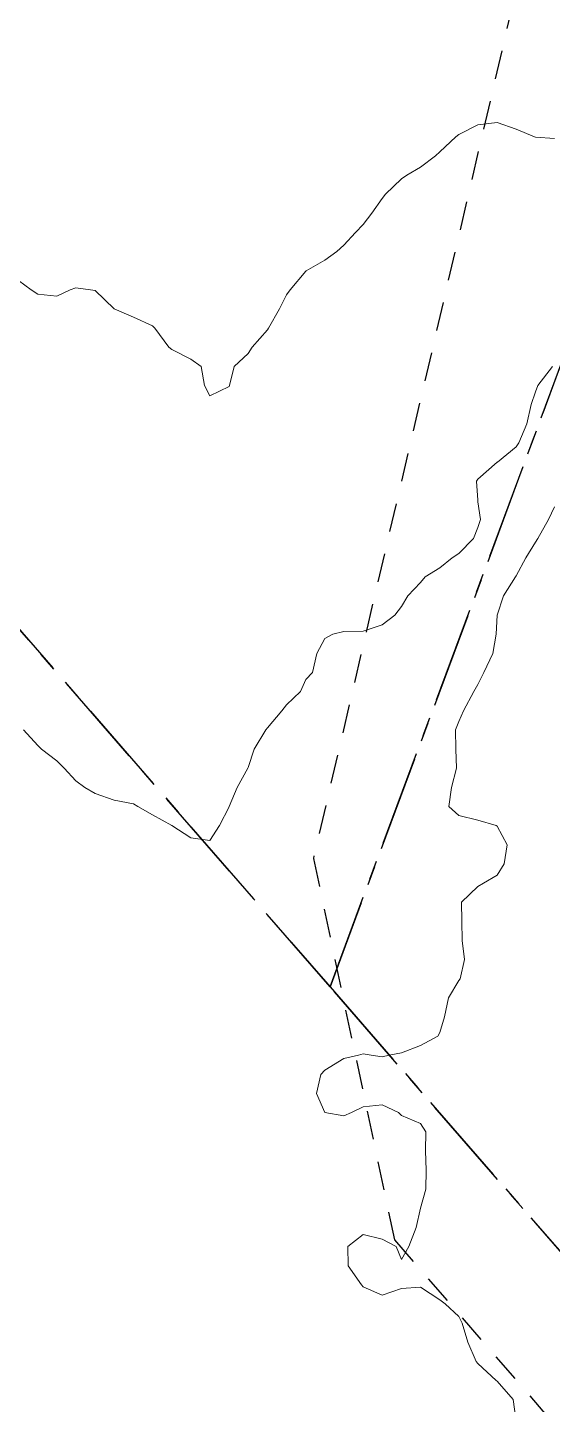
# Model space of a CAD drawing. Header units: centimetres. Extents: x 0 to 642158, y -847 to 649707.
# Drawn here: x 616929.49 to 616943.2, y 620207.12 to 620243.1 of the extents above; entities that cross this region are included whole.
import ezdxf

# ---------------------------------------------------------------- set-up
doc = ezdxf.new("R2010")
doc.units = ezdxf.units.CM
doc.header["$MEASUREMENT"] = 0
doc.linetypes.add('CENTERX2', pattern=[4, 2.5, -0.5, 0.5, -0.5])
doc.linetypes.add('JIS_02_0.7', pattern=[1.35, 0.75, -0.6])
doc.layers.add('SPW_parcellaire cadastral', color=7, linetype='CENTERX2', lineweight=25, true_color=0xff0542)
doc.layers.add('WAL_parcellaire agricole', color=7, linetype='JIS_02_0.7', lineweight=25)
doc.layers.add('WAL_topographie 0.5', color=253, linetype='Continuous', lineweight=20)

msp = doc.modelspace()

# ---------------------------------------------------------------- linework, layer by layer
at = {"layer": 'SPW_parcellaire cadastral'}
for points in [[(617146.257, 620375.609), (617171.917, 620342.183), (617234.747, 620260.301), (617106.707, 620158.882), (617115.103, 620149.589), (617064.759, 620106.478), (617053.863, 620117.239), (616968.009, 620182.814), (616937.386, 620218.037), (616956.282, 620268.99), (616938.408, 620293.768), (616934.252, 620317.224), (616964.517, 620340.941), (617015.701, 620270.757), (617035.118, 620286.317), (617053.068, 620300.715), (617070.714, 620314.879), (617111.129, 620347.351), (617146.257, 620375.609)], [(616883.906, 620279.593), (616901.931, 620292.499), (616908.788, 620297.285), (616928.003, 620312.33), (616934.252, 620317.224), (616938.408, 620293.768), (616956.282, 620268.99), (616937.386, 620218.037), (616883.906, 620279.593)], [(616824.166, 620098.846), (616769.835, 620197.706), (616883.906, 620279.593), (616937.386, 620218.037), (616968.009, 620182.814), (616963.37, 620180.072), (616958.502, 620177.199), (616913.726, 620151.806), (616824.166, 620098.846)]]:
    msp.add_lwpolyline(points, dxfattribs=at)
at = {"layer": 'WAL_parcellaire agricole'}
msp.add_lwpolyline([(616814.972, 620053.628), (616740.957, 620187.285), (616763.872, 620197.621), (616785.453, 620210.873), (616845.948, 620253.88), (616873.445, 620272.883), (616895.443, 620289.885), (616917.191, 620305.471), (616928.44, 620312.222), (616940.443, 620291.39), (616945.861, 620276.474), (616947.695, 620267.475), (616936.951, 620221.391), (616939.069, 620211.428), (616952.954, 620195.393), (616968.962, 620184.092), (616986.584, 620171.864), (617004.365, 620160.596), (617008.458, 620154.4)], dxfattribs=at)
at = {"layer": 'WAL_topographie 0.5'}
for points in [[(616929.25, 620236.49), (616929.583, 620236.25), (616929.75, 620236.139), (616930.25, 620236.083), (616930.6, 620236.25), (616930.75, 620236.306), (616931.125, 620236.25), (616931.25, 620236.229), (616931.75, 620235.75), (616931.75, 620235.75), (616932.25, 620235.538), (616932.75, 620235.31), (616932.808, 620235.25), (616933.173, 620234.75), (616933.25, 620234.689), (616933.75, 620234.434), (616934.019, 620234.25), (616934.107, 620233.75), (616934.25, 620233.483), (616934.75, 620233.724), (616934.758, 620233.75), (616934.884, 620234.25), (616935.25, 620234.583), (616935.35, 620234.75), (616935.75, 620235.205), (616935.782, 620235.25), (616936.064, 620235.75), (616936.25, 620236.118), (616936.347, 620236.25), (616936.75, 620236.742), (616936.766, 620236.75), (616937.25, 620237.027), (616937.562, 620237.25), (616937.75, 620237.413), (616938.048, 620237.75), (616938.25, 620237.956), (616938.481, 620238.25), (616938.75, 620238.639), (616938.835, 620238.75), (616939.25, 620239.152), (616939.39, 620239.25), (616939.75, 620239.454), (616940.138, 620239.75), (616940.25, 620239.852), (616940.668, 620240.25), (616940.75, 620240.305), (616941.25, 620240.56), (616941.75, 620240.626), (616942.25, 620240.449), (616942.73, 620240.25), (616942.75, 620240.242), (616943.25, 620240.203)], [(616929.375, 620224.75), (616929.75, 620224.341), (616929.85, 620224.25), (616930.25, 620223.942), (616930.442, 620223.75), (616930.75, 620223.417), (616930.985, 620223.25), (616931.25, 620223.089), (616931.75, 620222.917), (616932.25, 620222.821), (616932.37, 620222.75), (616932.75, 620222.529), (616933.25, 620222.25), (616933.25, 620222.25), (616933.75, 620221.93), (616934.25, 620221.863), (616934.503, 620222.25), (616934.75, 620222.738), (616934.753, 620222.75), (616934.956, 620223.25), (616935.238, 620223.75), (616935.25, 620223.771), (616935.405, 620224.25), (616935.706, 620224.75), (616935.75, 620224.801), (616936.128, 620225.25), (616936.25, 620225.41), (616936.614, 620225.75), (616936.75, 620226.065), (616936.929, 620226.25), (616937.041, 620226.75), (616937.25, 620227.139), (616937.46, 620227.25), (616937.75, 620227.319), (616938.25, 620227.331), (616938.75, 620227.492), (616939.077, 620227.75), (616939.25, 620227.975), (616939.422, 620228.25), (616939.75, 620228.606), (616939.873, 620228.75), (616940.25, 620228.986), (616940.58, 620229.25), (616940.75, 620229.358), (616941.131, 620229.75), (616941.25, 620230.043), (616941.315, 620230.25), (616941.25, 620230.712), (616941.243, 620230.75), (616941.212, 620231.25), (616941.25, 620231.302), (616941.75, 620231.745), (616941.756, 620231.75), (616942.25, 620232.145), (616942.318, 620232.25), (616942.523, 620232.75), (616942.638, 620233.25), (616942.75, 620233.587), (616942.817, 620233.75), (616943.198, 620234.25)], [(616942.242, 620206.75), (616942.172, 620207.25), (616941.75, 620207.73), (616941.727, 620207.75), (616941.25, 620208.197), (616941.203, 620208.25), (616940.982, 620208.75), (616940.835, 620209.25), (616940.75, 620209.424), (616940.393, 620209.75), (616940.25, 620209.854), (616939.75, 620210.19), (616939.25, 620210.158), (616938.75, 620209.982), (616938.25, 620210.194), (616938.206, 620210.25), (616937.86, 620210.75), (616937.848, 620211.25), (616938.25, 620211.569), (616938.75, 620211.444), (616939.117, 620211.25), (616939.25, 620210.908), (616939.441, 620211.25), (616939.637, 620211.75), (616939.75, 620212.25), (616939.75, 620212.25), (616939.886, 620212.75), (616939.9, 620213.25), (616939.881, 620213.75), (616939.89, 620214.25), (616939.75, 620214.469), (616939.25, 620214.671), (616939.175, 620214.75), (616938.75, 620214.957), (616938.25, 620214.903), (616937.943, 620214.75), (616937.75, 620214.667), (616937.25, 620214.75), (616937.25, 620214.75), (616937.033, 620215.25), (616937.142, 620215.75), (616937.25, 620215.857), (616937.75, 620216.164), (616938.13, 620216.25), (616938.25, 620216.287), (616938.464, 620216.25), (616938.75, 620216.204), (616938.932, 620216.25), (616939.25, 620216.316), (616939.75, 620216.502), (616940.205, 620216.75), (616940.25, 620216.843), (616940.378, 620217.25), (616940.482, 620217.75), (616940.75, 620218.201), (616940.785, 620218.25), (616940.902, 620218.75), (616940.84, 620219.25), (616940.83, 620219.75), (616940.819, 620220.25), (616941.25, 620220.658), (616941.396, 620220.75), (616941.75, 620220.957), (616941.937, 620221.25), (616942.017, 620221.75), (616941.75, 620222.235), (616941.724, 620222.25), (616941.25, 620222.395), (616940.75, 620222.514), (616940.49, 620222.75), (616940.559, 620223.25), (616940.69, 620223.75), (616940.672, 620224.25), (616940.661, 620224.75), (616940.75, 620224.968), (616940.871, 620225.25), (616941.139, 620225.75), (616941.25, 620225.934), (616941.403, 620226.25), (616941.639, 620226.75), (616941.729, 620227.25), (616941.75, 620227.75), (616941.75, 620227.75), (616941.913, 620228.25), (616942.232, 620228.75), (616942.25, 620228.779), (616942.501, 620229.25), (616942.75, 620229.653), (616942.811, 620229.75), (616943.094, 620230.25), (616943.25, 620230.577)]]:
    msp.add_lwpolyline(points, dxfattribs=at)

doc.saveas('drawing.dxf')
